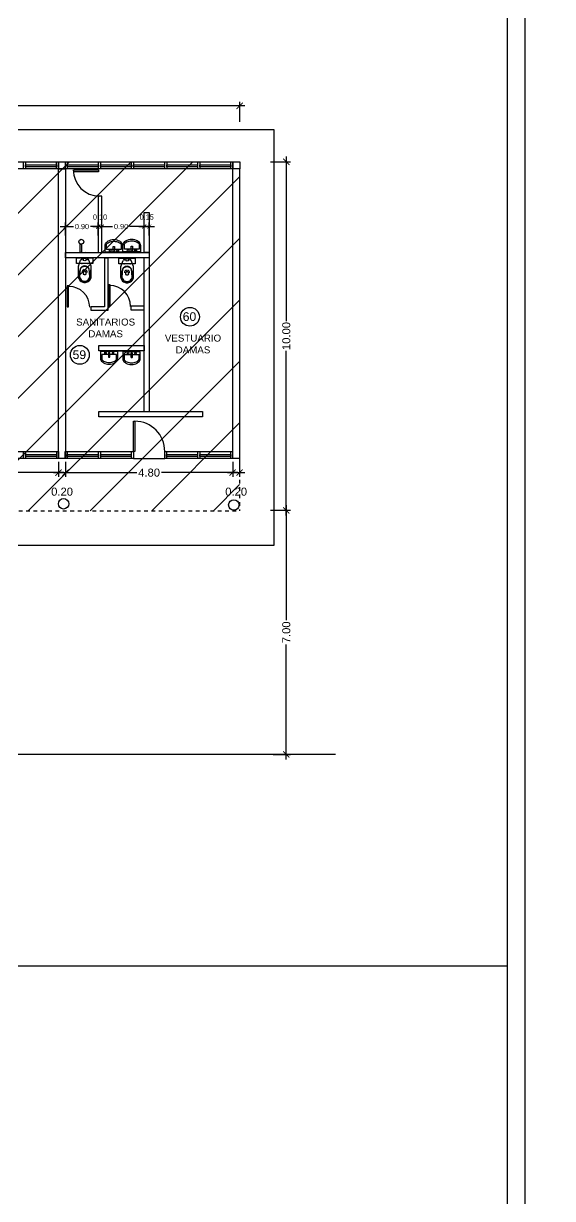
# Model space of a CAD drawing. Extents: x -106 to 115, y -156 to 65.
# Drawn here: x 61.06 to 76.23, y -73.44 to -39.72 of the extents above; entities that cross this region are included whole.
import ezdxf
from ezdxf.enums import TextEntityAlignment as Align

# ---------------------------------------------------------------- set-up
doc = ezdxf.new("R2010")
doc.units = 0
doc.header["$LTSCALE"] = 100
doc.header["$MEASUREMENT"] = 0
doc.linetypes.add('HIDD-CH', pattern=[0.1875, 0.125, -0.0625])
doc.linetypes.add('MCDASH01', pattern=[0.002117, 0.001058, -0.001058])
doc.layers.get('0').update_dxf_attribs({"color": 9, "linetype": 'CONTINUOUS'})
doc.layers.get('DEFPOINTS').update_dxf_attribs({"color": 9, "linetype": 'CONTINUOUS'})
for name, color, linetype in [('COTAS', 9, 'CONTINUOUS'), ('RECUADRO', 9, 'CONTINUOUS'), ('SANIT', 9, 'CONTINUOUS'), ('SANIT-INT', 9, 'CONTINUOUS'), ('texto', 9, 'CONTINUOUS'), ('UNTITLED-1', 9, 'CONTINUOUS')]:
    doc.layers.add(name, color=color, linetype=linetype)
doc.styles.add('SANIT', font='ROMANS')
doc.styles.get("Standard").update_dxf_attribs({"font": 'arial.ttf'})
doc.dimstyles.get("Standard").update_dxf_attribs({"dimtxt": 0.23, "dimasz": 0.18, "dimexe": 0.12, "dimexo": 0.2, "dimgap": 0.05, "dimtad": 0, "dimzin": 0, "dimdsep": 46, "dimtxsty": 'Standard', "dimblk": 'ARCHTICK', "dimcen": 0.09, "dimdle": 0.15, "dimadec": 0, "dimazin": 0, "dimtfac": 1, "dimtofl": 0, "dimtmove": 2, "dimatfit": 3, "dimfxl": 1, "dimtolj": 1, "dimtzin": 0, "dimarcsym": 0})

# ---------------------------------------------------------------- blocks, each defined once
blk = doc.blocks.new('_ARCHTICK')
at = {"color": 0, "linetype": 'ByBlock', "const_width": 0.15}
blk.add_lwpolyline([(-0.5, -0.5), (0.5, 0.5)], dxfattribs=at)
blk = doc.blocks.new('*D181')
at = {"layer": 'COTAS', "color": 0, "linetype": 'Continuous', "lineweight": -2, "transparency": 16777216}
for p, q in [((41.906, -42.086), (54.218, -42.086)), ((42.056, -42.55), (42.056, -41.966)), ((67.41, -42.086), (55.097, -42.086)), ((67.26, -42.546), (67.26, -41.966))]:
    blk.add_line(p, q, dxfattribs=at)
at = {"layer": 'DEFPOINTS', "color": 0, "linetype": 'Continuous', "transparency": 16777216}
for p in [(67.26, -42.086), (42.056, -42.75), (67.26, -42.746)]:
    blk.add_point(p, dxfattribs=at)
at = {"layer": 'COTAS', "color": 0, "linetype": 'Continuous', "lineweight": -2, "transparency": 16777216, "xscale": 0.18, "yscale": 0.18, "zscale": 0.18, "rotation": 180}
blk.add_blockref('_ARCHTICK', (42.056, -42.086), dxfattribs=at)
at = {"layer": 'COTAS', "color": 0, "linetype": 'Continuous', "lineweight": -2, "transparency": 16777216, "xscale": 0.18, "yscale": 0.18, "zscale": 0.18}
blk.add_blockref('_ARCHTICK', (67.26, -42.086), dxfattribs=at)
at = {"layer": 'COTAS', "color": 0, "linetype": 'Continuous', "transparency": 16777216, "insert": (54.658, -42.086), "char_height": 0.23, "attachment_point": 5}
blk.add_mtext('\\A1;25.20', dxfattribs=at)
blk = doc.blocks.new('*D182')
at = {"layer": 'COTAS', "color": 0, "linetype": 'Continuous', "lineweight": -2, "transparency": 16777216}
for p, q in [((68.146, -43.688), (68.716, -43.688)), ((68.596, -43.538), (68.596, -48.262)), ((68.596, -53.841), (68.596, -49.116)), ((68.222, -53.691), (68.716, -53.691))]:
    blk.add_line(p, q, dxfattribs=at)
at = {"layer": 'DEFPOINTS', "color": 0, "linetype": 'Continuous', "transparency": 16777216}
for p in [(67.946, -43.688), (68.596, -43.688), (68.022, -53.691)]:
    blk.add_point(p, dxfattribs=at)
at = {"layer": 'COTAS', "color": 0, "linetype": 'Continuous', "lineweight": -2, "transparency": 16777216, "xscale": 0.18, "yscale": 0.18, "zscale": 0.18}
for p, rotation in [((68.596, -43.688), 90), ((68.596, -53.691), 270)]:
    blk.add_blockref('_ARCHTICK', p, dxfattribs=dict(at, rotation=rotation))
at = {"layer": 'COTAS', "color": 0, "linetype": 'Continuous', "transparency": 16777216, "insert": (68.596, -48.689), "char_height": 0.23, "attachment_point": 5, "rotation": 90}
blk.add_mtext('\\A1;10.00', dxfattribs=at)
blk = doc.blocks.new('*D191')
at = {"layer": 'COTAS', "color": 0, "linetype": 'Continuous', "lineweight": -2, "transparency": 16777216}
for p, q in [((68.596, -53.541), (68.596, -56.845)), ((68.146, -53.691), (68.716, -53.691)), ((68.596, -60.844), (68.596, -57.539)), ((68.222, -60.694), (68.716, -60.694))]:
    blk.add_line(p, q, dxfattribs=at)
at = {"layer": 'DEFPOINTS', "color": 0, "linetype": 'Continuous', "transparency": 16777216}
for p in [(67.946, -53.691), (68.596, -53.691), (68.022, -60.694)]:
    blk.add_point(p, dxfattribs=at)
at = {"layer": 'COTAS', "color": 0, "linetype": 'Continuous', "lineweight": -2, "transparency": 16777216, "xscale": 0.18, "yscale": 0.18, "zscale": 0.18}
for p, rotation in [((68.596, -53.691), 90), ((68.596, -60.694), 270)]:
    blk.add_blockref('_ARCHTICK', p, dxfattribs=dict(at, rotation=rotation))
at = {"layer": 'COTAS', "color": 0, "linetype": 'Continuous', "transparency": 16777216, "insert": (68.596, -57.192), "char_height": 0.23, "attachment_point": 5, "rotation": 90}
blk.add_mtext('\\A1;7.00', dxfattribs=at)
blk = doc.blocks.new('IVC')
at = {"layer": 'SANIT'}
for p, q in [((-0.181, -0.242), (-0.117, -0.067)), ((0.181, -0.242), (0.117, -0.067))]:
    blk.add_line(p, q, dxfattribs=at)
blk.add_lwpolyline([(-0.187, -0.277), (-0.187, -0.534, 0.067153), (-0.184, -0.561, 0.171608), (-0.1, -0.681, 0.117063), (0, -0.705, 0.117063), (0.1, -0.681, 0.171608), (0.184, -0.561, 0.067153), (0.187, -0.534), (0.187, -0.277)], format="xyb", dxfattribs=at)
for centre, radius, start, end in [((-0.087, -0.277), 0.1, 159.7243, 180), ((-0.023, -0.102), 0.1, 99.62, 159.7243), ((0, -0.237), 0.237, 90, 99.62), ((0, -0.237), 0.237, 80.38, 90), ((0.023, -0.102), 0.1, 20.2757, 80.38), ((0.088, -0.277), 0.1, 0, 20.2757)]:
    blk.add_arc(centre, radius, start, end, dxfattribs=at)
at = {"layer": 'SANIT-INT', "linetype": 'HIDD-CH'}
blk.add_lwpolyline([(-0.235, 0), (0.235, 0), (0.235, -0.165), (-0.235, -0.165)], close=True, dxfattribs=at)
at = {"layer": 'SANIT-INT'}
blk.add_lwpolyline([(-0.187, -0.277), (-0.167, -0.534, 0.067153), (-0.165, -0.555, 0.169592), (-0.09, -0.664, 0.115098), (0, -0.685, 0.115098), (0.09, -0.664, 0.169592), (0.165, -0.555, 0.067153), (0.168, -0.534), (0.187, -0.277)], format="xyb", dxfattribs=at)
blk.add_lwpolyline([(-0.079, -0.647, 0.112701), (0, -0.665, 0.112701), (0.079, -0.647, 0.167129), (0.145, -0.55, 0.067153), (0.147, -0.534), (0.131, -0.318, 0.515207), (-0.131, -0.318), (-0.147, -0.534, 0.067153), (-0.145, -0.55, 0.167129)], format="xyb", close=True, dxfattribs=at)
blk.add_lwpolyline([(0.017, -0.385), (0.015, -0.383), (0.013, -0.382), (0.011, -0.381), (0.008, -0.38), (0.006, -0.379), (0.004, -0.378), (0.002, -0.378), (0, -0.378), (-0.002, -0.378), (-0.004, -0.378), (-0.006, -0.379), (-0.008, -0.38), (-0.011, -0.381), (-0.013, -0.382), (-0.015, -0.383), (-0.017, -0.385), (-0.019, -0.387), (-0.022, -0.389), (-0.024, -0.392), (-0.026, -0.394), (-0.028, -0.397), (-0.03, -0.4), (-0.032, -0.403), (-0.034, -0.407), (-0.036, -0.41), (-0.037, -0.414), (-0.039, -0.417), (-0.04, -0.421), (-0.042, -0.425), (-0.043, -0.429), (-0.044, -0.433), (-0.045, -0.438), (-0.046, -0.442), (-0.046, -0.447), (-0.046, -0.451), (-0.046, -0.456), (-0.044, -0.46), (-0.042, -0.464), (-0.038, -0.467), (-0.033, -0.47), (-0.026, -0.472), (-0.018, -0.474), (-0.009, -0.475), (0, -0.475), (0.009, -0.475), (0.018, -0.474), (0.026, -0.472), (0.033, -0.47), (0.038, -0.467), (0.042, -0.464), (0.044, -0.46), (0.046, -0.456), (0.046, -0.451), (0.046, -0.447), (0.046, -0.442), (0.045, -0.438), (0.044, -0.433), (0.043, -0.429), (0.042, -0.425), (0.04, -0.421), (0.039, -0.417), (0.037, -0.414), (0.036, -0.41), (0.034, -0.407), (0.032, -0.403), (0.03, -0.4), (0.028, -0.397), (0.026, -0.394), (0.024, -0.392), (0.022, -0.389), (0.019, -0.387)], close=True, dxfattribs=at)
for centre, radius in [((-0.086, -0.047), 0.0102), ((-0.086, -0.165), 0.0102), ((0, -0.047), 0.04), ((0.086, -0.047), 0.0102), ((0.086, -0.165), 0.0102)]:
    blk.add_circle(centre, radius, dxfattribs=at)
for centre, radius, start, end in [((0, -0.375), 0.143, 23.423, 156.577), ((0.006, -0.412), 0.078, 109.9896, 186.2128), ((-0.006, -0.412), 0.078, 353.7872, 70.0104)]:
    blk.add_arc(centre, radius, start, end, dxfattribs=at)
at = {"layer": 'SANIT', "style": 'SANIT', "flags": 1}
blk.add_attdef('CODIGO', (-0.225, -1.165), '', height=0.2, dxfattribs=at)
blk = doc.blocks.new('*D206')
at = {"layer": 'COTAS', "color": 0, "linetype": 'Continuous', "lineweight": -2, "transparency": 16777216}
for p, q in [((57.246, -52.295), (57.246, -52.73)), ((62.063, -52.295), (62.063, -52.73)), ((57.096, -52.61), (59.302, -52.61)), ((62.213, -52.61), (60.008, -52.61))]:
    blk.add_line(p, q, dxfattribs=at)
at = {"layer": 'DEFPOINTS', "color": 0, "linetype": 'Continuous', "transparency": 16777216}
for p in [(57.246, -52.095), (62.063, -52.095), (62.063, -52.61)]:
    blk.add_point(p, dxfattribs=at)
at = {"layer": 'COTAS', "color": 0, "linetype": 'Continuous', "lineweight": -2, "transparency": 16777216, "xscale": 0.18, "yscale": 0.18, "zscale": 0.18, "rotation": 180}
blk.add_blockref('_ARCHTICK', (57.246, -52.61), dxfattribs=at)
at = {"layer": 'COTAS', "color": 0, "linetype": 'Continuous', "lineweight": -2, "transparency": 16777216, "xscale": 0.18, "yscale": 0.18, "zscale": 0.18}
blk.add_blockref('_ARCHTICK', (62.063, -52.61), dxfattribs=at)
at = {"layer": 'COTAS', "color": 0, "linetype": 'Continuous', "transparency": 16777216, "insert": (59.655, -52.61), "char_height": 0.23, "attachment_point": 5}
blk.add_mtext('\\A1;4.80', dxfattribs=at)
blk = doc.blocks.new('*D207')
at = {"layer": 'COTAS', "color": 0, "linetype": 'Continuous', "lineweight": -2, "transparency": 16777216}
for p, q in [((62.063, -52.295), (62.063, -52.73)), ((62.263, -52.295), (62.263, -52.73)), ((61.913, -52.61), (62.413, -52.61))]:
    blk.add_line(p, q, dxfattribs=at)
at = {"layer": 'DEFPOINTS', "color": 0, "linetype": 'Continuous', "transparency": 16777216}
for p in [(62.063, -52.095), (62.263, -52.095), (62.263, -52.61)]:
    blk.add_point(p, dxfattribs=at)
at = {"layer": 'COTAS', "color": 0, "linetype": 'Continuous', "lineweight": -2, "transparency": 16777216, "xscale": 0.18, "yscale": 0.18, "zscale": 0.18, "rotation": 180}
blk.add_blockref('_ARCHTICK', (62.063, -52.61), dxfattribs=at)
at = {"layer": 'COTAS', "color": 0, "linetype": 'Continuous', "lineweight": -2, "transparency": 16777216, "xscale": 0.18, "yscale": 0.18, "zscale": 0.18}
blk.add_blockref('_ARCHTICK', (62.263, -52.61), dxfattribs=at)
at = {"layer": 'COTAS', "color": 0, "linetype": 'Continuous', "transparency": 16777216, "insert": (62.163, -53.157), "char_height": 0.23, "attachment_point": 5}
blk.add_mtext('\\A1;0.20', dxfattribs=at)
blk = doc.blocks.new('*D208')
at = {"layer": 'COTAS', "color": 0, "linetype": 'Continuous', "lineweight": -2, "transparency": 16777216}
for p, q in [((62.263, -52.295), (62.263, -52.73)), ((67.057, -52.295), (67.057, -52.73)), ((62.113, -52.61), (64.307, -52.61)), ((67.207, -52.61), (65.013, -52.61))]:
    blk.add_line(p, q, dxfattribs=at)
at = {"layer": 'DEFPOINTS', "color": 0, "linetype": 'Continuous', "transparency": 16777216}
for p in [(62.263, -52.095), (67.057, -52.095), (67.057, -52.61)]:
    blk.add_point(p, dxfattribs=at)
at = {"layer": 'COTAS', "color": 0, "linetype": 'Continuous', "lineweight": -2, "transparency": 16777216, "xscale": 0.18, "yscale": 0.18, "zscale": 0.18, "rotation": 180}
blk.add_blockref('_ARCHTICK', (62.263, -52.61), dxfattribs=at)
at = {"layer": 'COTAS', "color": 0, "linetype": 'Continuous', "lineweight": -2, "transparency": 16777216, "xscale": 0.18, "yscale": 0.18, "zscale": 0.18}
blk.add_blockref('_ARCHTICK', (67.057, -52.61), dxfattribs=at)
at = {"layer": 'COTAS', "color": 0, "linetype": 'Continuous', "transparency": 16777216, "insert": (64.66, -52.61), "char_height": 0.23, "attachment_point": 5}
blk.add_mtext('\\A1;4.80', dxfattribs=at)
blk = doc.blocks.new('*D209')
at = {"layer": 'COTAS', "color": 0, "linetype": 'Continuous', "lineweight": -2, "transparency": 16777216}
for p, q in [((67.057, -52.295), (67.057, -52.73)), ((67.257, -52.295), (67.257, -52.73)), ((66.907, -52.61), (67.407, -52.61))]:
    blk.add_line(p, q, dxfattribs=at)
at = {"layer": 'DEFPOINTS', "color": 0, "linetype": 'Continuous', "transparency": 16777216}
for p in [(67.057, -52.095), (67.257, -52.095), (67.257, -52.61)]:
    blk.add_point(p, dxfattribs=at)
at = {"layer": 'COTAS', "color": 0, "linetype": 'Continuous', "lineweight": -2, "transparency": 16777216, "xscale": 0.18, "yscale": 0.18, "zscale": 0.18, "rotation": 180}
blk.add_blockref('_ARCHTICK', (67.057, -52.61), dxfattribs=at)
at = {"layer": 'COTAS', "color": 0, "linetype": 'Continuous', "lineweight": -2, "transparency": 16777216, "xscale": 0.18, "yscale": 0.18, "zscale": 0.18}
blk.add_blockref('_ARCHTICK', (67.257, -52.61), dxfattribs=at)
at = {"layer": 'COTAS', "color": 0, "linetype": 'Continuous', "transparency": 16777216, "insert": (67.157, -53.157), "char_height": 0.23, "attachment_point": 5}
blk.add_mtext('\\A1;0.20', dxfattribs=at)
blk = doc.blocks.new('*D214')
at = {"layer": 'COTAS', "color": 0, "linetype": 'Continuous', "lineweight": -2, "transparency": 16777216}
for p, q in [((62.263, -45.809), (62.263, -45.428)), ((63.204, -45.809), (63.204, -45.428)), ((62.113, -45.548), (62.489, -45.548)), ((63.354, -45.548), (62.978, -45.548))]:
    blk.add_line(p, q, dxfattribs=at)
at = {"layer": 'DEFPOINTS', "color": 0, "linetype": 'Continuous', "transparency": 16777216}
for p in [(63.204, -45.548), (62.263, -46.009), (63.204, -46.009)]:
    blk.add_point(p, dxfattribs=at)
at = {"layer": 'COTAS', "color": 0, "linetype": 'Continuous', "lineweight": -2, "transparency": 16777216, "xscale": 0.12, "yscale": 0.12, "zscale": 0.12, "rotation": 180}
blk.add_blockref('_ARCHTICK', (62.263, -45.548), dxfattribs=at)
at = {"layer": 'COTAS', "color": 0, "linetype": 'Continuous', "lineweight": -2, "transparency": 16777216, "xscale": 0.12, "yscale": 0.12, "zscale": 0.12}
blk.add_blockref('_ARCHTICK', (63.204, -45.548), dxfattribs=at)
at = {"layer": 'COTAS', "color": 0, "linetype": 'Continuous', "transparency": 16777216, "insert": (62.734, -45.548), "char_height": 0.15, "attachment_point": 5}
blk.add_mtext('\\A1;0.90', dxfattribs=at)
blk = doc.blocks.new('*D215')
at = {"layer": 'COTAS', "color": 0, "linetype": 'Continuous', "lineweight": -2, "transparency": 16777216}
for p, q in [((63.204, -45.809), (63.204, -45.428)), ((63.299, -45.809), (63.299, -45.428)), ((63.204, -45.548), (63.084, -45.548)), ((63.299, -45.548), (63.419, -45.548))]:
    blk.add_line(p, q, dxfattribs=at)
at = {"layer": 'DEFPOINTS', "color": 0, "linetype": 'Continuous', "transparency": 16777216}
for p in [(63.299, -45.548), (63.204, -46.009), (63.299, -46.009)]:
    blk.add_point(p, dxfattribs=at)
at = {"layer": 'COTAS', "color": 0, "linetype": 'Continuous', "lineweight": -2, "transparency": 16777216, "xscale": 0.12, "yscale": 0.12, "zscale": 0.12}
blk.add_blockref('_ARCHTICK', (63.204, -45.548), dxfattribs=at)
at = {"layer": 'COTAS', "color": 0, "linetype": 'Continuous', "lineweight": -2, "transparency": 16777216, "xscale": 0.12, "yscale": 0.12, "zscale": 0.12, "rotation": 180}
blk.add_blockref('_ARCHTICK', (63.299, -45.548), dxfattribs=at)
at = {"layer": 'COTAS', "color": 0, "linetype": 'Continuous', "transparency": 16777216, "insert": (63.252, -45.277), "char_height": 0.15, "attachment_point": 5}
blk.add_mtext('\\A1;0.10', dxfattribs=at)
blk = doc.blocks.new('*D216')
at = {"layer": 'COTAS', "color": 0, "linetype": 'Continuous', "lineweight": -2, "transparency": 16777216}
for p, q in [((63.199, -45.809), (63.199, -45.428)), ((64.516, -45.809), (64.516, -45.428)), ((63.049, -45.548), (63.613, -45.548)), ((64.666, -45.548), (64.102, -45.548))]:
    blk.add_line(p, q, dxfattribs=at)
at = {"layer": 'DEFPOINTS', "color": 0, "linetype": 'Continuous', "transparency": 16777216}
for p in [(64.516, -45.548), (63.199, -46.009), (64.516, -46.009)]:
    blk.add_point(p, dxfattribs=at)
at = {"layer": 'COTAS', "color": 0, "linetype": 'Continuous', "lineweight": -2, "transparency": 16777216, "xscale": 0.12, "yscale": 0.12, "zscale": 0.12, "rotation": 180}
blk.add_blockref('_ARCHTICK', (63.199, -45.548), dxfattribs=at)
at = {"layer": 'COTAS', "color": 0, "linetype": 'Continuous', "lineweight": -2, "transparency": 16777216, "xscale": 0.12, "yscale": 0.12, "zscale": 0.12}
blk.add_blockref('_ARCHTICK', (64.516, -45.548), dxfattribs=at)
at = {"layer": 'COTAS', "color": 0, "linetype": 'Continuous', "transparency": 16777216, "insert": (63.857, -45.548), "char_height": 0.15, "attachment_point": 5}
blk.add_mtext('\\A1;0.90', dxfattribs=at)
blk = doc.blocks.new('*D217')
at = {"layer": 'COTAS', "color": 0, "linetype": 'Continuous', "lineweight": -2, "transparency": 16777216}
for p, q in [((64.516, -45.809), (64.516, -45.428)), ((64.666, -45.809), (64.666, -45.428)), ((64.366, -45.548), (64.816, -45.548))]:
    blk.add_line(p, q, dxfattribs=at)
at = {"layer": 'DEFPOINTS', "color": 0, "linetype": 'Continuous', "transparency": 16777216}
for p in [(64.666, -45.548), (64.516, -46.009), (64.666, -46.009)]:
    blk.add_point(p, dxfattribs=at)
at = {"layer": 'COTAS', "color": 0, "linetype": 'Continuous', "lineweight": -2, "transparency": 16777216, "xscale": 0.12, "yscale": 0.12, "zscale": 0.12, "rotation": 180}
blk.add_blockref('_ARCHTICK', (64.516, -45.548), dxfattribs=at)
at = {"layer": 'COTAS', "color": 0, "linetype": 'Continuous', "lineweight": -2, "transparency": 16777216, "xscale": 0.12, "yscale": 0.12, "zscale": 0.12}
blk.add_blockref('_ARCHTICK', (64.666, -45.548), dxfattribs=at)
at = {"layer": 'COTAS', "color": 0, "linetype": 'Continuous', "transparency": 16777216, "insert": (64.591, -45.277), "char_height": 0.15, "attachment_point": 5}
blk.add_mtext('\\A1;0.15', dxfattribs=at)

msp = doc.modelspace()

# ---------------------------------------------------------------- hatches: boundary and pattern name
at = {"layer": 'COTAS', "linetype": 'Continuous'}
h = msp.add_hatch(dxfattribs=at)
h.set_pattern_fill('ANSI31', color=256, scale=10, style=0)
edge = h.paths.add_edge_path()
edge.add_line((42.056, -43.692), (67.26, -43.688))
edge.add_line((67.26, -43.688), (67.256, -53.703))
edge.add_line((67.256, -53.703), (42.053, -53.693))
edge.add_line((42.053, -53.693), (42.053, -43.105))

# ---------------------------------------------------------------- linework, layer by layer
msp.add_line((64.212, -52.202), (65.107, -52.202), dxfattribs=at)
msp.add_arc((64.245, -51.995), 0.862, 359.5381, 89.5381, dxfattribs=at)
at = {"layer": 'RECUADRO', "linetype": 'Continuous'}
for points in [[(-49.788, -6.855), (75.434, -6.855), (75.434, -105.99), (-49.788, -105.99)], [(-47.288, -7.355), (74.934, -7.355), (74.934, -105.49), (-47.288, -105.49)]]:
    msp.add_lwpolyline(points, close=True, dxfattribs=at)
at = {"layer": 'texto', "linetype": 'Continuous'}
for centre, radius in [((4.578, -45.728), 110.721), ((65.831, -48.137), 0.27), ((62.672, -49.23), 0.27)]:
    msp.add_circle(centre, radius, dxfattribs=at)
at = {"layer": 'UNTITLED-1', "linetype": 'Continuous'}
for p, q in [((62.41, -46.294), (62.848, -46.294)), ((62.839, -46.262), (62.839, -46.267)), ((63.7, -49.114), (64.198, -49.114)), ((64.189, -49.109), (64.189, -49.114)), ((70.006, -60.694), (16.202, -60.694)), ((35.202, -66.767), (74.934, -66.767))]:
    msp.add_line(p, q, dxfattribs=at)
at = {"layer": 'UNTITLED-1', "linetype": 'MCDASH01'}
for p, q in [((67.256, -52.183), (67.256, -53.703)), ((42.086, -53.701), (67.256, -53.701))]:
    msp.add_line(p, q, dxfattribs=at)
at = {"layer": 'UNTITLED-1', "linetype": 'Continuous'}
for points in [[(41.236, -42.764), (68.236, -42.764), (68.236, -54.704), (41.236, -54.704), (41.236, -53.714)], [(67.057, -43.764), (67.06, -43.764)], [(67.257, -43.888), (67.257, -52.202), (67.057, -52.202), (67.057, -43.764)], [(63.302, -44.673), (63.202, -44.673), (63.202, -46.293)], [(63.302, -46.293), (63.302, -44.673)], [(63.331, -47.951), (63.481, -47.951), (63.481, -46.454)], [(63.481, -46.454), (63.381, -46.454), (63.381, -47.852)], [(64.516, -50.856), (64.516, -46.444)], [(64.666, -46.423), (64.666, -46.423), (64.666, -50.856)], [(63.381, -47.852), (62.986, -47.852), (62.986, -47.951), (63.471, -47.951)], [(64.516, -47.835), (64.136, -47.835), (64.136, -47.935), (64.516, -47.935)], [(62.256, -52.002), (64.212, -52.002)], [(64.212, -52.202), (62.256, -52.202), (62.256, -52.002)], [(65.107, -52.002), (67.056, -52.002), (67.056, -52.202), (65.107, -52.202)]]:
    msp.add_lwpolyline(points, dxfattribs=at)
for points in [[(57.256, -43.688), (62.056, -43.688), (62.056, -43.888), (57.256, -43.888)], [(61.058, -43.688), (61.113, -43.688), (61.113, -43.888), (61.058, -43.888)], [(61.113, -43.777), (62.001, -43.777), (62.001, -43.833), (61.113, -43.833)], [(62.001, -43.688), (62.056, -43.688), (62.056, -43.888), (62.001, -43.888)], [(62.056, -43.69), (62.256, -43.69), (62.256, -43.89), (62.056, -43.89)], [(62.258, -43.688), (67.058, -43.688), (67.058, -43.888), (62.258, -43.888)], [(62.258, -43.688), (62.313, -43.688), (62.313, -43.888), (62.258, -43.888)], [(62.313, -43.777), (63.2, -43.777), (63.2, -43.833), (62.313, -43.833)], [(63.208, -43.688), (63.264, -43.688), (63.264, -43.888), (63.208, -43.888)], [(63.264, -43.777), (64.151, -43.777), (64.151, -43.833), (63.264, -43.833)], [(64.159, -43.688), (64.214, -43.688), (64.214, -43.888), (64.159, -43.888)], [(64.214, -43.777), (65.101, -43.777), (65.101, -43.833), (64.214, -43.833)], [(65.109, -43.688), (65.165, -43.688), (65.165, -43.888), (65.109, -43.888)], [(65.165, -43.777), (66.052, -43.777), (66.052, -43.833), (65.165, -43.833)], [(66.06, -43.688), (66.115, -43.688), (66.115, -43.888), (66.06, -43.888)], [(66.115, -43.777), (67.003, -43.777), (67.003, -43.833), (66.115, -43.833)], [(67.003, -43.688), (67.058, -43.688), (67.058, -43.888), (67.003, -43.888)], [(67.06, -43.688), (67.26, -43.688), (67.26, -43.888), (67.06, -43.888)], [(62.063, -43.891), (62.263, -43.891), (62.263, -52.204), (62.063, -52.204)], [(62.496, -43.923), (63.206, -43.923), (63.206, -43.973), (62.496, -43.973)], [(64.516, -45.143), (64.666, -45.143), (64.666, -46.293), (64.516, -46.293)], [(62.715, -46.053), (62.665, -46.033), (62.645, -45.984), (62.665, -45.934), (62.715, -45.914), (62.764, -45.934), (62.785, -45.984), (62.764, -46.033)], [(62.685, -46.054), (62.725, -46.054), (62.725, -46.293), (62.685, -46.293)], [(63.896, -46.102), (63.896, -46.285), (63.396, -46.285), (63.396, -46.102), (63.4, -46.07), (63.411, -46.04), (63.429, -46.011), (63.454, -45.985), (63.485, -45.962), (63.521, -45.944), (63.56, -45.931), (63.603, -45.922), (63.646, -45.92), (63.689, -45.922), (63.731, -45.931), (63.771, -45.944), (63.807, -45.962), (63.837, -45.985), (63.862, -46.011), (63.881, -46.04), (63.892, -46.07)], [(63.861, -46.087), (63.861, -46.205), (63.436, -46.205), (63.436, -46.087), (63.439, -46.067), (63.448, -46.047), (63.464, -46.029), (63.485, -46.012), (63.511, -45.997), (63.542, -45.986), (63.575, -45.977), (63.611, -45.972), (63.648, -45.97), (63.685, -45.972), (63.721, -45.977), (63.755, -45.986), (63.785, -45.997), (63.811, -46.012), (63.832, -46.029), (63.848, -46.047), (63.858, -46.067)], [(63.638, -46.26), (63.636, -46.259), (63.635, -46.258), (63.634, -46.257), (63.633, -46.254), (63.632, -46.251), (63.632, -46.248), (63.631, -46.244), (63.631, -46.24), (63.631, -46.236), (63.631, -46.143), (63.631, -46.139), (63.631, -46.135), (63.632, -46.131), (63.632, -46.128), (63.633, -46.125), (63.634, -46.123), (63.635, -46.121), (63.636, -46.12), (63.638, -46.12), (63.664, -46.12), (63.664, -46.12), (63.665, -46.12), (63.667, -46.121), (63.668, -46.123), (63.668, -46.125), (63.669, -46.128), (63.67, -46.131), (63.67, -46.135), (63.671, -46.139), (63.671, -46.143), (63.671, -46.236), (63.671, -46.236), (63.671, -46.24), (63.67, -46.244), (63.67, -46.248), (63.669, -46.251), (63.668, -46.254), (63.668, -46.257), (63.667, -46.258), (63.665, -46.259), (63.664, -46.26), (63.638, -46.26)], [(64.41, -46.092), (64.41, -46.275), (63.91, -46.275), (63.91, -46.092), (63.914, -46.06), (63.925, -46.03), (63.943, -46.001), (63.968, -45.975), (63.999, -45.952), (64.035, -45.934), (64.074, -45.921), (64.117, -45.912), (64.16, -45.91), (64.203, -45.912), (64.245, -45.921), (64.285, -45.934), (64.321, -45.952), (64.351, -45.975), (64.376, -46.001), (64.395, -46.03), (64.406, -46.06)], [(64.375, -46.077), (64.375, -46.195), (63.95, -46.195), (63.95, -46.077), (63.953, -46.057), (63.962, -46.037), (63.978, -46.019), (63.999, -46.002), (64.025, -45.987), (64.056, -45.976), (64.089, -45.967), (64.125, -45.962), (64.162, -45.96), (64.199, -45.962), (64.235, -45.967), (64.269, -45.976), (64.299, -45.987), (64.325, -46.002), (64.346, -46.019), (64.362, -46.037), (64.372, -46.057)], [(64.152, -46.25), (64.15, -46.249), (64.149, -46.248), (64.148, -46.247), (64.147, -46.244), (64.146, -46.241), (64.146, -46.238), (64.145, -46.234), (64.145, -46.23), (64.145, -46.226), (64.145, -46.133), (64.145, -46.129), (64.145, -46.125), (64.146, -46.121), (64.146, -46.118), (64.147, -46.115), (64.148, -46.113), (64.149, -46.111), (64.15, -46.11), (64.152, -46.11), (64.178, -46.11), (64.178, -46.11), (64.179, -46.11), (64.181, -46.111), (64.182, -46.113), (64.182, -46.115), (64.183, -46.118), (64.184, -46.121), (64.184, -46.125), (64.185, -46.129), (64.185, -46.133), (64.185, -46.226), (64.185, -46.226), (64.185, -46.23), (64.184, -46.234), (64.184, -46.238), (64.183, -46.241), (64.182, -46.244), (64.182, -46.247), (64.181, -46.248), (64.179, -46.249), (64.178, -46.25), (64.152, -46.25)], [(62.266, -46.293), (64.666, -46.293), (64.666, -46.444), (62.266, -46.444)], [(63.761, -46.22), (63.765, -46.22), (63.769, -46.222), (63.773, -46.223), (63.777, -46.226), (63.78, -46.229), (63.782, -46.233), (63.784, -46.236), (63.785, -46.241), (63.786, -46.245), (63.785, -46.249), (63.784, -46.253), (63.782, -46.257), (63.78, -46.261), (63.777, -46.264), (63.773, -46.267), (63.769, -46.268), (63.765, -46.269), (63.761, -46.27), (63.756, -46.269), (63.752, -46.268), (63.748, -46.267), (63.744, -46.264), (63.741, -46.261), (63.739, -46.257), (63.737, -46.253), (63.736, -46.249), (63.736, -46.245), (63.736, -46.241), (63.737, -46.236), (63.739, -46.233), (63.741, -46.229), (63.744, -46.226), (63.748, -46.223), (63.752, -46.222), (63.756, -46.22)], [(64.275, -46.21), (64.279, -46.21), (64.283, -46.212), (64.287, -46.213), (64.291, -46.216), (64.294, -46.219), (64.296, -46.223), (64.298, -46.226), (64.299, -46.231), (64.3, -46.235), (64.299, -46.239), (64.298, -46.243), (64.296, -46.247), (64.294, -46.251), (64.291, -46.254), (64.287, -46.257), (64.283, -46.258), (64.279, -46.259), (64.275, -46.26), (64.27, -46.259), (64.266, -46.258), (64.262, -46.257), (64.258, -46.254), (64.255, -46.251), (64.253, -46.247), (64.251, -46.243), (64.25, -46.239), (64.25, -46.235), (64.25, -46.231), (64.251, -46.226), (64.253, -46.223), (64.255, -46.219), (64.258, -46.216), (64.262, -46.213), (64.266, -46.212), (64.27, -46.21)], [(62.351, -47.251), (62.311, -47.251), (62.311, -47.851), (62.351, -47.851)], [(63.544, -47.225), (63.504, -47.225), (63.504, -47.825), (63.544, -47.825)], [(63.216, -48.963), (64.516, -48.963), (64.516, -49.113), (63.216, -49.113)], [(63.761, -49.317), (63.761, -49.134), (63.261, -49.134), (63.261, -49.317), (63.265, -49.349), (63.276, -49.379), (63.294, -49.408), (63.319, -49.434), (63.35, -49.457), (63.386, -49.475), (63.425, -49.488), (63.467, -49.497), (63.511, -49.5), (63.554, -49.497), (63.596, -49.488), (63.636, -49.475), (63.671, -49.457), (63.702, -49.434), (63.727, -49.408), (63.746, -49.379), (63.757, -49.349)], [(63.726, -49.332), (63.726, -49.215), (63.3, -49.215), (63.3, -49.332), (63.304, -49.352), (63.313, -49.372), (63.329, -49.391), (63.35, -49.407), (63.376, -49.422), (63.407, -49.433), (63.44, -49.442), (63.476, -49.447), (63.513, -49.449), (63.55, -49.447), (63.586, -49.442), (63.619, -49.433), (63.65, -49.422), (63.676, -49.407), (63.697, -49.391), (63.713, -49.372), (63.723, -49.352)], [(63.502, -49.159), (63.501, -49.16), (63.5, -49.161), (63.499, -49.163), (63.498, -49.165), (63.497, -49.168), (63.497, -49.171), (63.496, -49.175), (63.496, -49.179), (63.496, -49.183), (63.496, -49.276), (63.496, -49.28), (63.496, -49.284), (63.497, -49.288), (63.497, -49.291), (63.498, -49.294), (63.499, -49.296), (63.5, -49.298), (63.501, -49.299), (63.502, -49.3), (63.529, -49.3), (63.529, -49.3), (63.53, -49.299), (63.531, -49.298), (63.532, -49.296), (63.533, -49.294), (63.534, -49.291), (63.535, -49.288), (63.535, -49.284), (63.536, -49.28), (63.536, -49.276), (63.536, -49.183), (63.536, -49.183), (63.536, -49.179), (63.535, -49.175), (63.535, -49.171), (63.534, -49.168), (63.533, -49.165), (63.532, -49.163), (63.531, -49.161), (63.53, -49.16), (63.529, -49.159), (63.502, -49.159)], [(63.625, -49.199), (63.63, -49.199), (63.634, -49.198), (63.638, -49.196), (63.641, -49.193), (63.645, -49.19), (63.647, -49.187), (63.649, -49.183), (63.65, -49.178), (63.65, -49.174), (63.65, -49.17), (63.649, -49.166), (63.647, -49.162), (63.645, -49.158), (63.641, -49.155), (63.638, -49.153), (63.634, -49.151), (63.63, -49.15), (63.625, -49.149), (63.621, -49.15), (63.617, -49.151), (63.613, -49.153), (63.609, -49.155), (63.606, -49.158), (63.604, -49.162), (63.602, -49.166), (63.601, -49.17), (63.6, -49.174), (63.601, -49.178), (63.602, -49.183), (63.604, -49.187), (63.606, -49.19), (63.609, -49.193), (63.613, -49.196), (63.617, -49.198), (63.621, -49.199)], [(64.405, -49.327), (64.405, -49.144), (63.905, -49.144), (63.905, -49.327), (63.909, -49.359), (63.92, -49.389), (63.938, -49.418), (63.963, -49.444), (63.994, -49.467), (64.03, -49.485), (64.069, -49.498), (64.111, -49.507), (64.155, -49.51), (64.198, -49.507), (64.24, -49.498), (64.28, -49.485), (64.315, -49.467), (64.346, -49.444), (64.371, -49.418), (64.39, -49.389), (64.401, -49.359)], [(64.37, -49.342), (64.37, -49.225), (63.944, -49.225), (63.944, -49.342), (63.948, -49.362), (63.957, -49.382), (63.973, -49.401), (63.994, -49.417), (64.02, -49.432), (64.051, -49.443), (64.084, -49.452), (64.12, -49.457), (64.157, -49.459), (64.194, -49.457), (64.23, -49.452), (64.263, -49.443), (64.294, -49.432), (64.32, -49.417), (64.341, -49.401), (64.357, -49.382), (64.367, -49.362)], [(64.146, -49.169), (64.145, -49.17), (64.144, -49.171), (64.143, -49.173), (64.142, -49.175), (64.141, -49.178), (64.141, -49.181), (64.14, -49.185), (64.14, -49.189), (64.14, -49.193), (64.14, -49.286), (64.14, -49.29), (64.14, -49.294), (64.141, -49.298), (64.141, -49.301), (64.142, -49.304), (64.143, -49.306), (64.144, -49.308), (64.145, -49.309), (64.146, -49.31), (64.173, -49.31), (64.173, -49.31), (64.174, -49.309), (64.175, -49.308), (64.176, -49.306), (64.177, -49.304), (64.178, -49.301), (64.179, -49.298), (64.179, -49.294), (64.18, -49.29), (64.18, -49.286), (64.18, -49.193), (64.18, -49.193), (64.18, -49.189), (64.179, -49.185), (64.179, -49.181), (64.178, -49.178), (64.177, -49.175), (64.176, -49.173), (64.175, -49.171), (64.174, -49.17), (64.173, -49.169), (64.146, -49.169)], [(64.269, -49.209), (64.274, -49.209), (64.278, -49.208), (64.282, -49.206), (64.285, -49.203), (64.289, -49.2), (64.291, -49.197), (64.293, -49.193), (64.294, -49.188), (64.294, -49.184), (64.294, -49.18), (64.293, -49.176), (64.291, -49.172), (64.289, -49.168), (64.285, -49.165), (64.282, -49.163), (64.278, -49.161), (64.274, -49.16), (64.269, -49.159), (64.265, -49.16), (64.261, -49.161), (64.257, -49.163), (64.253, -49.165), (64.25, -49.168), (64.248, -49.172), (64.246, -49.176), (64.245, -49.18), (64.244, -49.184), (64.245, -49.188), (64.246, -49.193), (64.248, -49.197), (64.25, -49.2), (64.253, -49.203), (64.257, -49.206), (64.261, -49.208), (64.265, -49.209)], [(63.216, -50.856), (66.196, -50.856), (66.196, -51.006), (63.216, -51.006)], [(64.212, -51.133), (64.252, -51.133), (64.252, -52.002), (64.212, -52.002)], [(58.156, -52.002), (62.055, -52.002), (62.055, -52.202), (58.156, -52.202)], [(61.059, -52.002), (61.116, -52.002), (61.116, -52.2), (61.059, -52.2)], [(61.116, -52.09), (62.007, -52.09), (62.007, -52.146), (61.116, -52.146)], [(62.009, -52.002), (62.065, -52.002), (62.065, -52.202), (62.009, -52.202)], [(62.256, -52.002), (62.311, -52.002), (62.311, -52.202), (62.256, -52.202)], [(62.311, -52.091), (63.198, -52.091), (63.198, -52.147), (62.311, -52.147)], [(63.206, -52.002), (63.262, -52.002), (63.262, -52.202), (63.206, -52.202)], [(63.262, -52.091), (64.149, -52.091), (64.149, -52.147), (63.262, -52.147)], [(64.157, -52.002), (64.212, -52.002), (64.212, -52.202), (64.157, -52.202)], [(65.107, -52.002), (65.163, -52.002), (65.163, -52.202), (65.107, -52.202)], [(65.163, -52.091), (66.05, -52.091), (66.05, -52.147), (65.163, -52.147)], [(66.058, -52.002), (66.113, -52.002), (66.113, -52.202), (66.058, -52.202)], [(66.113, -52.091), (67, -52.091), (67, -52.147), (66.113, -52.147)], [(67, -52.002), (67.056, -52.002), (67.056, -52.202), (67, -52.202)]]:
    msp.add_lwpolyline(points, close=True, dxfattribs=at)
for centre, radius in [((63.546, -46.245), 0.025), ((64.06, -46.235), 0.025), ((63.411, -49.174), 0.025), ((64.055, -49.184), 0.025), ((62.206, -53.504), 0.15), ((67.09, -53.538), 0.15)]:
    msp.add_circle(centre, radius, dxfattribs=at)
for centre, radius, start, end in [((63.236, -43.923), 0.75, 180, 270), ((62.356, -47.864), 0.6, 0, 90), ((63.53, -47.838), 0.6, 0, 90)]:
    msp.add_arc(centre, radius, start, end, dxfattribs=at)

# ---------------------------------------------------------------- block references
at = {"layer": 'SANIT'}
for p in [(62.813, -46.446), (64.028, -46.456)]:
    msp.add_blockref('IVC', p, dxfattribs=at)

# ---------------------------------------------------------------- texts
at = {"layer": 'texto', "linetype": 'Continuous'}
for s, p in [('60', (65.818, -48.257)), ('59', (62.659, -49.35))]:
    msp.add_text(s, height=0.25, dxfattribs=at).set_placement(p, align=Align.CENTER)
at = {"layer": 'UNTITLED-1'}
for s, p in [('SANITARIOS', (63.413, -48.388)), ('DAMAS', (63.413, -48.725)), ('VESTUARIO', (65.919, -48.849)), ('DAMAS', (65.919, -49.186))]:
    msp.add_text(s, height=0.2, dxfattribs=at).set_placement(p, align=Align.CENTER)

# ---------------------------------------------------------------- dimensions: what is measured, and where the dimension line sits
at = {"layer": 'COTAS', "linetype": 'Continuous'}
for base, p1, p2, picture, middle in [((67.26, -42.086), (42.056, -42.75), (67.26, -42.746), '*D181', (54.658, -42.086)), ((62.263, -52.61), (62.063, -52.095), (62.263, -52.095), '*D207', (62.163, -53.157)), ((67.257, -52.61), (67.057, -52.095), (67.257, -52.095), '*D209', (67.157, -53.157))]:
    dim = msp.add_linear_dim(base=base, p1=p1, p2=p2, dimstyle='Standard', dxfattribs=at)
    dim.commit()
    dim.dimension.update_dxf_attribs({"geometry": picture, "text_midpoint": middle})
for base, p1, p2, picture, middle in [((68.596, -43.688), (68.022, -53.691), (67.946, -43.688), '*D182', (68.596, -48.689)), ((68.596, -53.691), (68.022, -60.694), (67.946, -53.691), '*D191', (68.596, -57.192))]:
    dim = msp.add_linear_dim(base=base, p1=p1, p2=p2, angle=90, dimstyle='Standard', dxfattribs=at)
    dim.commit()
    dim.dimension.update_dxf_attribs({"geometry": picture, "text_midpoint": middle})
for base, p1, p2, picture, middle in [((63.299179306, -45.548356911), (63.204179306, -46.008639733), (63.299179306, -46.008639733), '*D215', (63.251679306, -45.276770963)), ((64.666, -45.548), (64.516, -46.009), (64.666, -46.009), '*D217', (64.591, -45.277))]:
    dim = msp.add_linear_dim(base=base, p1=p1, p2=p2, dimstyle='Standard', override={"dimtxt": 0.15, "dimasz": 0.12}, dxfattribs=at)
    dim.commit()
    dim.dimension.update_dxf_attribs({"geometry": picture, "text_midpoint": middle})
for base, p1, p2, picture, middle in [((63.204, -45.548), (62.263, -46.009), (63.204, -46.009), '*D214', (62.734, -45.548)), ((64.516, -45.548), (63.199, -46.009), (64.516, -46.009), '*D216', (63.857, -45.548))]:
    dim = msp.add_linear_dim(base=base, p1=p1, p2=p2, text='0.90', dimstyle='Standard', override={"dimtxt": 0.15, "dimasz": 0.12}, dxfattribs=at)
    dim.commit()
    dim.dimension.update_dxf_attribs({"geometry": picture, "text_midpoint": middle})
for base, p1, p2, picture, middle in [((62.063, -52.61), (57.246, -52.095), (62.063, -52.095), '*D206', (59.655, -52.61)), ((67.057, -52.61), (62.263, -52.095), (67.057, -52.095), '*D208', (64.66, -52.61))]:
    dim = msp.add_linear_dim(base=base, p1=p1, p2=p2, text='4.80', dimstyle='Standard', dxfattribs=at)
    dim.commit()
    dim.dimension.update_dxf_attribs({"geometry": picture, "text_midpoint": middle})

doc.saveas('drawing.dxf')
